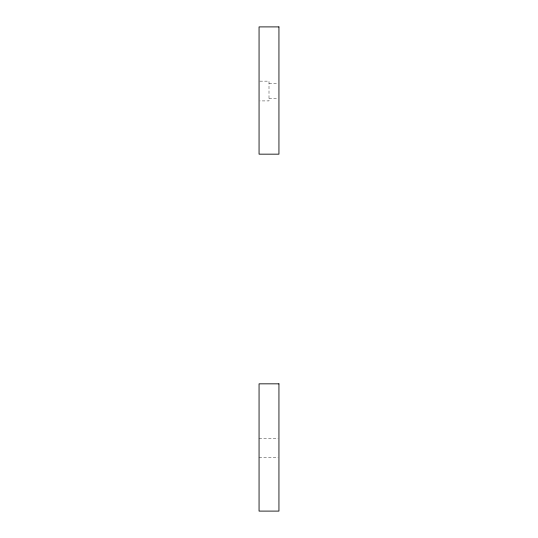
<?xml version="1.0" encoding="UTF-8"?>
<svg xmlns="http://www.w3.org/2000/svg" width="538" height="538" viewBox="0 0 538 538"><rect width="100%" height="100%" fill="white"/><g stroke="black" fill="none" stroke-linecap="round" stroke-linejoin="round"><path stroke-width="0.4" stroke-dasharray="2.69 2.02" d="M259.888 81.137L269 81.137L269 100.922L259.888 100.922M269 83.572L278.112 83.572M269 98.488L278.112 98.488M259.06 438.517L278.112 438.517M259.06 457.408L278.112 457.408"/><path stroke-width="0.81" d="M278.94 26.9L259.06 26.9L259.06 154.164L278.94 154.164L278.94 26.9M278.94 383.836L259.06 383.836L259.06 511.1L278.94 511.1L278.94 383.836"/></g></svg>
